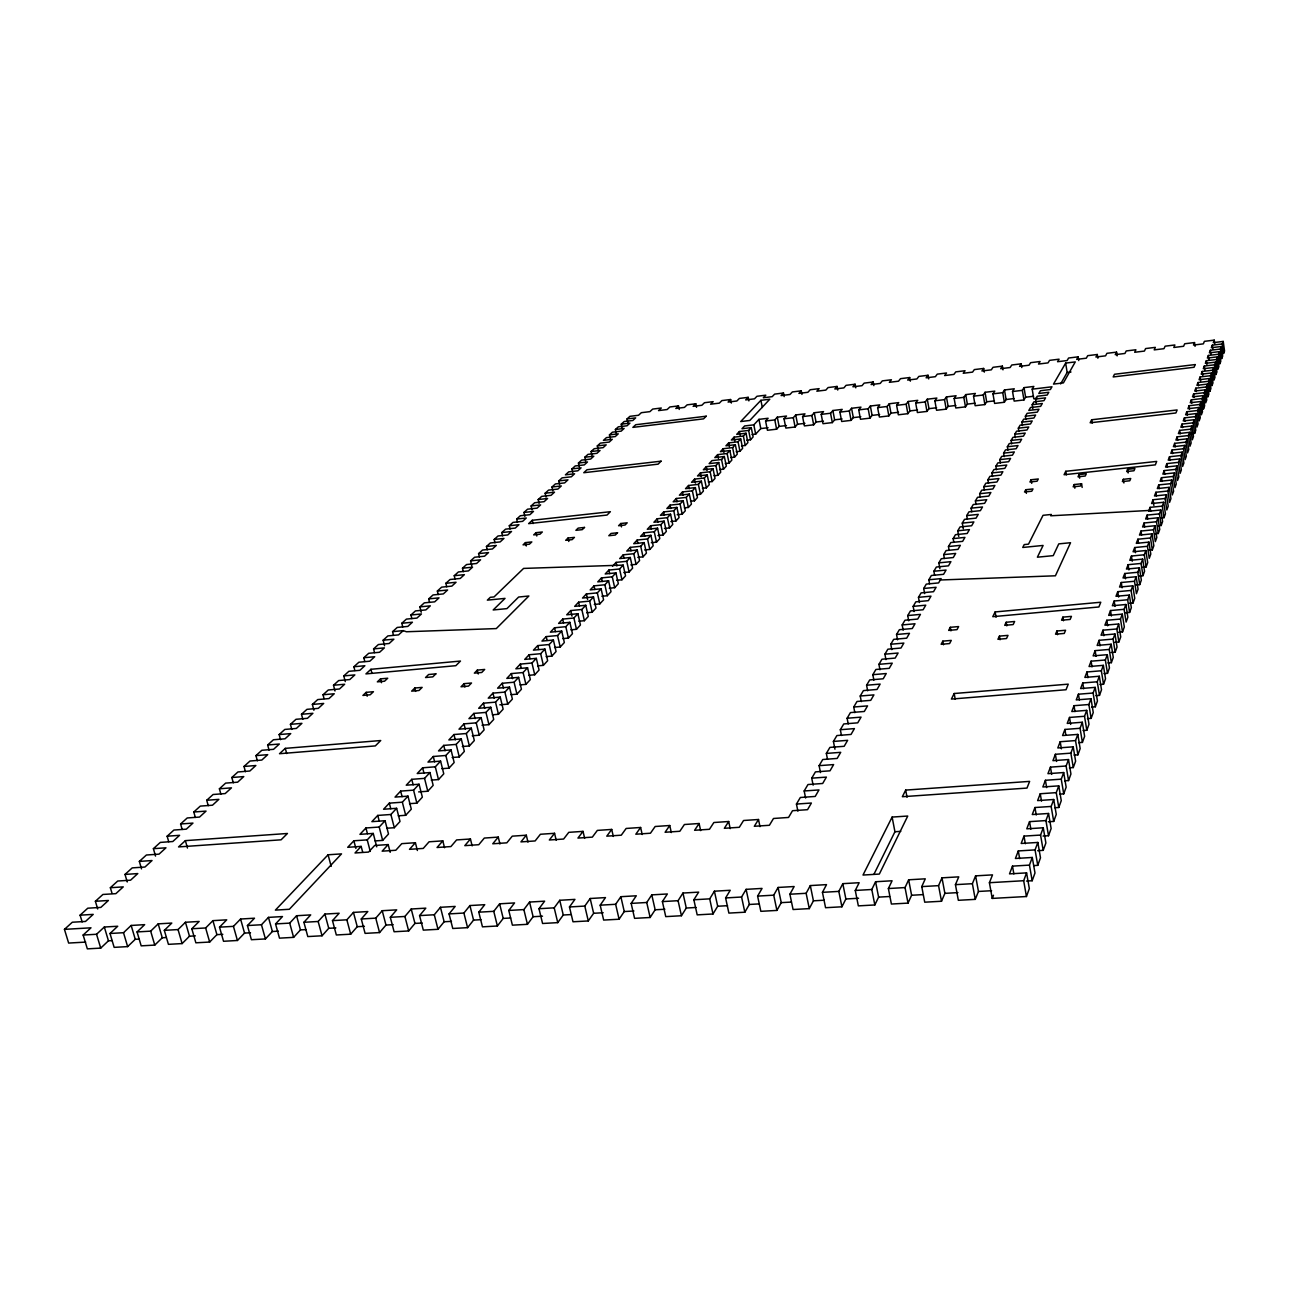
<?xml version="1.0" encoding="UTF-8"?>
<svg xmlns="http://www.w3.org/2000/svg" width="1289" height="1289" viewBox="0 0 1289 1289"><rect width="100%" height="100%" fill="white"/><g stroke="black" fill="none" stroke-linecap="round" stroke-linejoin="round"><path stroke-width="1.5" d="M542.508 916.189L533.114 916.721L527.443 924.326L512.394 925.164L508.784 910.453L523.866 909.583L529.553 902.058L544.619 901.172L538.995 908.713L542.572 923.488L557.75 922.634L554.206 907.843L559.748 900.286L574.926 899.384L569.464 906.957L572.993 921.78L588.283 920.942L584.803 906.07L590.169 898.497L605.476 897.595L600.191 905.184L603.655 920.072L619.091 919.218L615.643 904.282L620.847 896.693L636.283 895.791L631.159 903.396L634.575 918.348L650.139 917.494L646.74 902.493L651.783 894.872L667.348 893.97L662.385 901.591L665.752 916.624L681.43 915.738L678.078 900.689L682.961 893.051L698.654 892.133L693.853 899.77L697.188 914.868L712.994 913.982L709.707 898.852L714.412 891.198L730.219 890.28L725.61 897.934L728.881 913.095L744.833 912.209L741.578 897.015L746.105 889.346L762.057 888.411L757.61 896.097L760.848 911.323L776.913 910.421L773.722 895.162L778.073 887.46L794.153 886.526L789.899 894.228L793.073 909.518L809.283 908.616L806.141 893.293L810.314 885.575L826.523 884.625L822.446 892.342L825.572 907.714L841.91 906.795L838.833 891.392L842.813 883.658L859.167 882.707L855.268 890.457L858.345 905.877L874.828 904.959L871.799 889.491L875.585 881.74L892.085 880.774L888.379 888.54L891.392 904.04L908.02 903.106L905.039 887.573L908.648 879.791L925.276 878.824L921.764 886.606L924.729 902.187L941.502 901.253L938.569 885.64L941.985 877.841L958.758 876.858L955.439 884.657L958.339 900.302L975.257 899.368L972.389 883.69L975.596 875.859L992.514 874.877L989.404 882.707L992.24 898.417L1026.447 896.516L1029.331 888.572L1026.576 872.879L1009.513 873.878L1012.477 866.127L1029.444 865.112L1032.28 857.459L1015.41 858.49L1018.31 850.933L1035.067 849.902L1037.838 842.442L1021.178 843.473L1023.998 836.11L1040.561 835.063L1043.268 827.78L1026.785 828.827L1029.54 821.641L1045.927 820.577L1048.553 813.472L1032.263 814.535L1034.954 807.526L1051.147 806.447L1053.725 799.502L1037.613 800.598L1040.255 793.75L1056.255 792.638L1058.768 785.871L1042.849 786.967L1045.411 780.28L1061.25 779.168L1063.699 772.546L1047.941 773.674L1050.454 767.132L1066.116 766.004L1068.517 759.543L1052.936 760.671L1055.385 754.291L1070.869 753.147L1073.221 746.83L1057.802 747.974L1060.203 741.723L1075.525 740.579L1077.813 734.408L1062.571 735.552L1064.907 729.445L1080.069 728.285L1082.309 722.243L1067.228 723.419L1069.516 717.441L1084.516 716.281L1086.708 710.368L1071.787 711.544L1074.027 705.695L1088.867 704.519L1091.01 698.751L1076.234 699.927L1078.426 694.207L1093.12 693.031L1095.215 687.375L1080.601 688.568L1082.744 682.977L1097.277 681.784L1099.324 676.242L1084.855 677.434L1086.965 671.972L1101.354 670.763L1103.368 665.35L1089.044 666.542L1091.09 661.193L1105.35 659.984L1107.315 654.683L1093.12 655.892L1095.134 650.639L1109.249 649.43L1111.182 644.226L1097.132 645.451L1099.098 640.311L1113.084 639.086L1114.969 633.995L1101.064 635.219L1102.981 630.176L1116.822 628.968L1118.675 623.973L1104.899 625.197L1106.8 620.267L1120.495 619.042L1122.3 614.144L1108.669 615.369L1110.522 610.535L1124.105 609.31L1125.877 604.509L1112.359 605.749L1114.179 601.012L1127.633 599.772L1129.357 595.083L1115.984 596.308L1117.756 591.667L1131.081 590.426L1132.789 585.818L1119.529 587.059L1121.285 582.499L1134.481 581.258L1136.141 576.747L1123.009 577.988L1124.733 573.508L1137.8 572.268L1139.444 567.837L1126.425 569.077L1128.117 564.695L1141.071 563.438L1142.682 559.104L1129.776 560.344L1131.436 556.042L1144.278 554.786L1145.857 550.532L1133.063 551.773L1134.691 547.551L1147.419 546.294L1148.966 542.105L1136.286 543.362L1137.881 539.221L1150.497 537.964L1152.012 533.855L1139.46 535.096L1141.023 531.036L1153.526 529.779L1155.025 525.735L1142.57 526.992L1144.1 522.996L1156.491 521.739L1157.957 517.775L1145.631 519.032L1147.129 515.101L1159.423 513.86L1160.857 509.961L1148.628 511.217L1150.094 507.35L1162.291 506.11L1163.693 502.275L1151.576 503.532L1153.027 499.745L1165.095 498.489L1166.497 494.734L1154.461 495.991L1155.895 492.269L1167.866 491.012L1169.236 487.323L1157.313 488.579L1158.714 484.922L1170.589 483.665L1171.927 480.024L1160.1 481.28L1161.486 477.687L1173.264 476.431L1174.585 472.87L1162.855 474.126L1164.209 470.582L1175.89 469.341L1177.179 465.828L1165.546 467.085L1166.883 463.605L1178.468 462.348L1179.741 458.9L1168.205 460.157L1169.51 456.741L1181.014 455.484L1182.271 452.101L1170.815 453.357L1172.104 449.99L1183.511 448.749L1184.736 445.414L1173.377 446.655L1174.65 443.352L1185.961 442.111L1187.185 438.824L1175.906 440.081L1177.163 436.826L1188.377 435.569L1189.57 432.347L1178.388 433.603L1179.628 430.397L1190.762 429.156L1191.938 425.982L1180.837 427.223L1182.045 424.081L1193.098 422.824L1194.259 419.715L1183.238 420.955L1184.43 417.862L1195.402 416.605L1196.53 413.543L1185.606 414.784L1186.782 411.739L1197.658 410.498L1198.786 407.469L1187.942 408.71L1189.086 405.713L1199.898 404.472L1200.994 401.491L1190.23 402.732L1191.374 399.783L1202.089 398.543L1203.169 395.61L1192.486 396.851L1193.614 393.935L1204.248 392.694L1205.312 389.81L1194.71 391.05L1195.821 388.182L1206.375 386.942L1207.422 384.106L1196.901 385.347L1197.98 382.527L1208.47 381.286L1209.501 378.483L1199.06 379.723L1200.123 376.952L1210.532 375.711L1211.547 372.956L1201.187 374.181L1202.234 371.458L1212.562 370.217L1213.561 367.51L1203.282 368.735L1204.313 366.044L1214.56 364.803L1215.559 362.128L1205.344 363.353L1206.359 360.711L1216.542 359.486L1217.509 356.844L1207.374 358.068L1208.373 355.458L1218.476 354.233L1219.442 351.623L1209.372 352.848L1210.355 350.27L1220.393 349.045L1221.344 346.499L1211.338 347.708L1212.321 345.162L1222.278 343.954L1223.213 341.424L1213.287 342.648L1214.238 340.135L1204.377 341.343L1203.378 343.857L1193.485 345.065L1194.516 342.568L1184.688 343.76L1183.624 346.274L1173.796 347.482L1174.891 344.969L1165.111 346.177L1163.983 348.691L1154.187 349.883L1155.347 347.369L1145.615 348.562L1144.423 351.075L1134.674 352.268L1135.915 349.754L1126.215 350.946L1124.959 353.46L1115.259 354.652L1116.564 352.139L1106.913 353.315L1105.591 355.828L1095.94 357.021L1097.293 354.491L1087.707 355.667L1086.305 358.197L1076.702 359.373L1078.136 356.844L1068.581 358.02L1067.131 360.549L1057.576 361.71L1059.059 359.196L1049.552 360.356L1048.038 362.886L1038.531 364.046L1040.078 361.516L1030.62 362.676L1029.041 365.206L1019.567 366.366L1021.178 363.836L1011.768 364.996L1010.125 367.526L1000.699 368.686L1002.375 366.14L993.013 367.301L991.305 369.83L981.928 370.974L983.668 368.445L974.339 369.589L972.567 372.118L963.237 373.262L965.042 370.733L955.761 371.877L953.924 374.406L944.644 375.55L946.497 373.004L937.264 374.148L935.379 376.678L926.13 377.806L928.048 375.276L928.692 378.934M1026.527 881.064L1032.183 880.741L1034.986 872.991L1032.28 857.459M1034.036 865.58L1037.758 865.354L1040.497 857.813L1037.838 842.442M1037.693 850.692L1043.204 850.353L1045.878 842.99L1043.268 827.78M1043.075 836.062L1048.521 835.723L1051.131 828.521L1048.553 813.472M1048.328 821.786L1053.709 821.431L1056.255 814.406L1053.725 799.502M1054.789 807.752L1058.785 807.478L1061.266 800.63L1058.768 785.871M1059.767 794.121L1063.731 793.863L1066.148 787.16L1063.699 772.546M1064.65 780.828L1068.549 780.554L1070.933 774.012L1068.517 759.543M1069.419 767.825L1073.286 767.551L1075.606 761.154L1073.221 746.83M1074.075 755.112L1077.894 754.838L1080.166 748.587L1077.813 734.408M1078.619 742.69L1082.406 742.416L1084.629 736.309L1082.309 722.243M1083.066 730.557L1086.82 730.267L1088.979 724.289L1086.708 710.368M1087.433 718.666L1091.139 718.376L1093.249 712.543L1091.01 698.751M1091.686 707.049L1095.36 706.759L1097.438 701.039L1095.215 687.375M1095.859 695.673L1099.485 695.383L1101.515 689.776L1099.324 676.242M1099.936 684.54L1103.529 684.233L1105.527 678.755L1103.368 665.35M1103.932 673.631L1107.493 673.341L1109.442 667.976L1107.315 654.683M1107.847 662.949L1111.36 662.659L1113.277 657.406L1111.182 644.226M1111.182 652.54L1115.162 652.202L1117.031 647.046L1114.969 633.995M1114.937 642.293L1118.884 641.954L1120.721 636.911L1118.675 623.973M1118.626 632.255L1122.526 631.916L1124.33 626.97L1122.3 614.144M1125.764 612.774L1129.599 612.436L1131.339 607.683L1129.357 595.083M1129.245 603.316L1133.047 602.978L1134.739 598.322L1132.789 585.818M1135.98 584.948L1139.718 584.61L1141.345 580.131L1139.444 567.837M1139.25 576.038L1142.956 575.684L1144.551 571.285L1142.682 559.104M1142.473 567.273L1146.13 566.918L1147.693 562.616L1145.857 550.532M1148.708 550.258L1152.318 549.904L1153.832 545.746L1152.012 533.855M1154.735 533.839L1158.279 533.485L1159.729 529.473L1157.957 517.775M1157.667 525.864L1161.18 525.509L1162.597 521.562L1160.857 509.961M1160.551 518.017L1164.015 517.662L1165.433 513.795L1163.693 502.275M1190.939 433.797L1194.629 433.378L1195.773 430.22L1194.259 419.715M1199.978 409.209L1203.555 408.79L1204.635 405.826L1203.169 395.61M1206.407 391.743L1209.904 391.324L1210.919 388.505L1209.501 378.483M1026.447 896.516L1023.675 880.725L1026.576 872.879M992.24 898.417L993.481 895.243M975.257 899.368L978.448 891.456L975.596 875.859M1056.899 631.014L1055.53 634.204L1064.247 633.431L1065.584 630.257L1056.899 631.014L1057.512 634.687M1062.877 617.141L1061.54 620.218L1070.144 619.445L1071.449 616.368L1062.877 617.141L1063.473 620.766M941.502 901.253L944.885 893.358L941.985 877.841M1123.331 479.299L1122.365 481.57L1129.792 480.781L1130.743 478.509L1123.331 479.299L1123.911 482.988M1127.601 469.325L1126.65 471.548L1133.998 470.759L1134.932 468.535L1127.601 469.325L1128.165 472.982M908.02 903.106L911.597 895.259L908.648 879.791M1081.568 483.762L1080.488 486.034L1073.141 486.823L1074.253 484.535L1081.568 483.762L1082.164 487.435M874.828 904.959L878.599 897.128L875.585 881.74M1079.07 474.578L1077.991 476.801L1085.257 476.012L1086.321 473.788L1079.07 474.578L1079.65 478.203M999.458 636.122L997.912 639.296L1006.5 638.538L1008.014 635.364L999.458 636.122L1000.087 639.763M1006.193 622.265L1004.695 625.342L1013.17 624.585L1014.636 621.491L1006.193 622.265L1006.806 625.858M873.91 874.345L894.937 831.743L892.117 817.081L907.746 816.034L879.34 874.071L863.002 875.054L892.117 817.081M905.684 790.093L902.348 796.715L1026.979 788.078L1029.637 781.392L905.684 790.093L907.037 797.279M954.182 693.514L951.395 699.073L1066.035 689.744L1068.243 684.153L954.182 693.514L955.213 699.234M995.14 611.937L992.772 616.674L1098.889 606.974L1100.774 602.237L995.14 611.937L996.075 617.27M1065.777 471.291L1064.053 474.739L1155.331 464.862L1156.7 461.414L1065.777 471.291L1066.357 474.9M1091.67 419.763L1090.14 422.792L1175.922 412.979L1177.131 409.95L1091.67 419.763L1092.202 423.163M841.91 906.795L845.874 898.981L842.813 883.658M809.283 908.616L813.423 900.818L810.314 885.575M1025.754 489.723L1024.529 491.995L1031.78 491.222L1032.988 488.95L1025.754 489.723L1026.366 493.381M1031.119 479.75L1029.927 481.973L1037.097 481.2L1038.273 478.976L1031.119 479.75L1031.716 483.359M942.839 641.149L941.115 644.307L949.59 643.565L951.282 640.391L942.839 641.149L943.484 644.758M950.299 627.308L948.64 630.402L957.002 629.644L958.629 626.567L950.299 627.308L950.944 630.885M776.913 910.421L781.247 902.638L778.073 887.46M1060.654 383.913L1067.147 372.457L1065.665 363.079L1075.268 361.919L1063.393 382.914L1053.516 384.09L1065.665 363.079M744.833 912.209L749.328 904.459L746.105 889.346M797.907 811.184L796.441 804.062L800.34 797.488L815.212 796.441L818.966 789.931L804.175 790.979L805.609 798.02M804.175 790.979L807.977 784.534L822.688 783.486L826.378 777.106L811.732 778.169L813.133 785.162M811.732 778.169L815.438 771.885L830.019 770.822L833.612 764.586L819.111 765.666L820.497 772.578M819.111 765.666L822.753 759.511L837.173 758.431L840.702 752.341L826.346 753.421L827.506 759.302M826.346 753.421L829.907 747.394L844.182 746.299L847.63 740.337L833.419 741.433L834.95 749.199M833.419 741.433L836.899 735.552L851.03 734.44L854.414 728.607L840.331 729.719L841.475 735.487M840.331 729.719L843.747 723.951L857.749 722.839L861.036 717.135L847.115 718.247L848.226 723.967M847.115 718.247L850.434 712.591L864.307 711.48L867.545 705.889L853.737 707.017L854.833 712.672M853.737 707.017L857.008 701.474L870.736 700.346L873.91 694.884L860.23 696.012L861.326 701.619M860.23 696.012L863.437 690.598L877.036 689.454L880.129 684.088L866.595 685.232L867.658 690.791M866.595 685.232L869.721 679.931L883.207 678.787L886.236 673.535L872.83 674.679L873.878 680.189M872.83 674.679L875.892 669.474L889.249 668.33L892.23 663.174L878.937 664.334L879.968 669.797M878.937 664.334L881.95 659.227L895.178 658.083L898.095 653.024L884.915 654.184L885.946 659.614M884.915 654.184L887.863 649.189L900.979 648.029L903.831 643.082L890.796 644.242L891.795 649.624M890.796 644.242L893.68 639.344L906.666 638.184L909.47 633.334L896.548 634.494L897.547 639.827M896.548 634.494L899.384 629.693L912.258 628.533L914.997 623.763L902.187 624.939L903.17 630.224M902.187 624.939L904.975 620.235L917.72 619.058L920.427 614.386L907.73 615.562L908.697 620.799M907.73 615.562L910.453 610.938L923.101 609.761L925.744 605.186L913.16 606.362L914.11 611.566M913.16 606.362L915.835 601.834L928.37 600.658L930.964 596.163L918.477 597.339L919.428 602.495M918.477 597.339L921.103 592.892L933.526 591.699L936.088 587.301L923.714 588.477L924.648 593.584M923.714 588.477L926.292 584.11L938.601 582.918L941.115 578.6L928.837 579.776L929.562 583.724M928.837 579.776L931.367 575.49L943.58 574.314L946.045 570.06L933.881 571.253L934.589 575.152M933.881 571.253L936.362 567.031L948.478 565.839L950.895 561.666L938.827 562.858L939.874 568.691M938.827 562.858L941.276 558.733L953.28 557.541L955.648 553.432L943.693 554.624L944.386 558.475M943.693 554.624L946.094 550.564L958.001 549.372L960.321 545.344L948.462 546.552L949.139 550.371M948.462 546.552L950.815 542.556L962.625 541.364L964.913 537.4L953.151 538.609L953.828 542.395M953.151 538.609L955.471 534.677L967.185 533.485L969.425 529.602L957.759 530.794L958.758 536.433M957.759 530.794L960.031 526.943L971.648 525.751L973.856 521.932L962.287 523.125L963.27 528.732M962.287 523.125L964.526 519.338L976.047 518.146L978.222 514.392L966.734 515.584L967.394 519.29M966.734 515.584L968.941 511.862L980.365 510.67L982.492 506.98L971.116 508.172L971.761 511.846M971.116 508.172L973.276 504.515L984.619 503.322L986.713 499.697L975.419 500.889L976.047 504.531M975.419 500.889L977.545 497.296L988.792 496.088L990.854 492.527L979.64 493.719L980.268 497.345M979.64 493.719L981.735 490.191L992.901 488.982L994.915 485.486L983.797 486.678L984.425 490.271M983.797 486.678L985.859 483.198L996.929 482.005L998.927 478.557L987.89 479.75L988.502 483.327M987.89 479.75L989.92 476.334L1000.909 475.125L1002.858 471.742L991.918 472.934L992.514 476.479M991.918 472.934L993.9 469.567L1004.808 468.374L1006.741 465.039L995.881 466.231L996.478 469.744M995.881 466.231L997.831 462.912L1008.659 461.72L1010.56 458.433L999.765 459.625L1000.361 463.122M999.765 459.625L1001.698 456.37L1012.445 455.178L1014.314 451.94L1003.599 453.132L1004.195 456.612M1003.599 453.132L1005.501 449.925L1016.167 448.733L1018.004 445.559L1007.37 446.751L1007.95 450.183M1007.37 446.751L1009.239 443.593L1019.825 442.401L1021.629 439.259L1011.092 440.451L1011.656 443.867M1011.092 440.451L1012.928 437.342L1023.434 436.149L1025.206 433.072L1014.749 434.264L1015.313 437.664M1014.749 434.264L1016.554 431.203L1026.979 430.01L1028.735 426.981L1018.342 428.174L1018.906 431.541M1018.342 428.174L1020.131 425.161L1030.475 423.968L1032.199 420.971L1021.887 422.164L1022.451 425.515M1021.887 422.164L1023.643 419.199L1033.923 418.007L1035.615 415.058L1025.383 416.25L1025.931 419.57M1025.383 416.25L1027.107 413.334L1037.307 412.142L1038.982 409.241L1028.815 410.434L1030.523 407.55L1040.642 406.357L1042.302 403.505L1032.199 404.698L1032.843 408.629M1032.199 404.698L1033.875 401.862L1043.945 400.67L1045.572 397.85L1035.534 399.042L1036.179 402.941M1035.534 399.042L1037.194 396.239L1047.184 395.062L1048.779 392.291L1038.821 393.467L1040.449 390.712L1050.374 389.536L1051.953 386.797L1032.199 389.165L1033.778 398.784L1037.726 398.317M1032.199 389.165L1033.842 386.442L1024.03 387.618L1022.354 390.341L1023.949 399.944L1014.153 401.105L1012.542 391.518L1014.25 388.795L1004.485 389.955L1002.761 392.678L1004.357 402.265L994.609 403.425L992.981 393.838L994.754 391.131L985.054 392.291L983.249 395.014L984.877 404.569L975.161 405.713L973.533 396.174L975.354 393.451L965.703 394.611L963.834 397.334L965.477 406.857L955.81 408.001L954.166 398.478L956.067 395.755L946.448 396.915L944.515 399.638L946.174 409.145L936.571 410.273L934.879 400.782L936.845 398.059L927.29 399.203L925.293 401.926L926.968 411.417L917.397 412.544L915.706 403.07L917.736 400.347L908.213 401.491L906.151 404.214L896.628 405.358L898.336 414.8L907.859 413.672L909.905 410.917L917.526 410.015M712.994 913.982L717.683 906.248L714.412 891.198M1023.949 399.944L1025.609 397.205L1024.03 387.618M584.658 838.366L583.031 831.373L577.955 838.076L592.344 837.125L597.339 830.406L611.711 829.423L606.781 836.158L621.282 835.191L626.148 828.456L640.617 827.474L635.831 834.209L650.446 833.226L655.166 826.491L669.748 825.508L665.108 832.259L679.835 831.276L684.395 824.509L699.105 823.51L694.61 830.277L709.449 829.294L713.864 822.511L728.688 821.512L724.354 828.295L739.306 827.296L743.56 820.497L758.496 819.498L754.323 826.281L769.388 825.282L773.497 818.483L788.546 817.452L792.509 810.717L807.542 809.685L811.393 803.031L796.441 804.062M681.43 915.738L686.28 908.036L682.961 893.051M1004.357 402.265L1006.097 399.526L1004.485 389.955M650.139 917.494L655.15 909.792L651.783 894.872M984.877 404.569L986.665 401.814L985.054 392.291M619.091 919.218L624.263 911.549L620.847 896.693M965.477 406.857L967.346 404.118L965.703 394.611M588.283 920.942L593.633 913.289L590.169 898.497M946.174 409.145L948.108 406.389L946.448 396.915M557.75 922.634L563.261 915.013L559.748 900.286M926.968 411.417L928.966 408.661L927.29 399.203M480.958 919.685L473.562 920.104L467.585 927.661L452.761 928.483L449.071 913.901L463.911 913.047L469.921 905.555L484.745 904.685L478.799 912.193L482.457 926.839L497.393 926.001L503.209 918.413L510.67 917.994M879.63 414.51L872.089 415.396L869.914 418.152L860.488 419.263L858.732 409.87L868.174 408.758L870.365 406.019L879.791 404.891L877.632 407.614L879.372 417.04L888.846 415.912L890.957 413.157L898.53 412.271M508.784 910.453L514.553 902.928L499.616 903.815L493.768 911.323L478.799 912.193M896.628 405.358L898.723 402.619L889.249 403.763L887.122 406.486L877.632 407.614M556.203 840.251L554.56 833.306L549.34 839.993L563.615 839.042L568.771 832.34L583.031 831.373M910.34 381.173L909.68 377.532L907.698 380.078L916.898 378.95L918.848 376.404L928.048 375.276M527.974 842.136L526.315 835.208L520.949 841.894L535.128 840.944L540.413 834.257L554.56 833.306M449.071 913.901L455.162 906.425L440.451 907.295L434.296 914.755L419.57 915.609L423.308 930.126L438.002 929.305L444.141 921.764L451.472 921.345M858.732 409.87L860.955 407.147L851.562 408.275L849.322 410.998L839.929 412.126L841.685 421.487L851.078 420.375L853.318 417.62L860.81 416.734M499.955 844.005L498.263 837.109L492.769 843.779L506.835 842.829L512.265 836.158L526.315 835.208M873.878 385.637L873.201 382.011L871.106 384.557L880.226 383.429L882.288 380.883L891.408 379.772L889.362 382.317L898.514 381.19L900.528 378.66L909.68 377.532M419.57 915.609L425.805 908.149L411.223 909.003L404.907 916.463L390.309 917.301L394.096 931.754L408.677 930.948L414.945 923.423L422.228 923.005M839.929 412.126L842.2 409.386L832.855 410.514L830.551 413.237L821.206 414.365L822.994 423.694L832.323 422.599L834.628 419.843L842.088 418.957M472.145 845.874L470.437 838.994L464.813 845.648L478.767 844.714L484.326 838.059L498.263 837.109M855.767 387.844L855.09 384.235L852.931 386.781L862.019 385.669L864.146 383.123L873.201 382.011M364.416 926.292L357.246 926.694L350.689 934.187L336.332 934.976L332.481 920.636L346.854 919.814L353.444 912.403L367.8 911.549L361.274 918.976L365.093 933.381L379.562 932.575L385.975 925.067L393.209 924.648M804.916 423.356L797.537 424.226L795.104 426.997L785.855 428.093L784.034 418.796L793.299 417.684L795.732 414.961L804.981 413.85L802.58 416.589L804.384 425.902L813.681 424.806L816.034 422.035L823.462 421.165M390.309 917.301L396.69 909.857L382.221 910.711L375.76 918.139L361.274 918.976M821.206 414.365L823.542 411.626L814.245 412.738L811.877 415.477L802.58 416.589M444.528 847.711L442.804 840.863L437.052 847.501L450.908 846.567L456.596 839.929L470.437 838.994M837.737 390.051L837.06 386.442L834.853 388.988L843.892 387.892L846.067 385.33L855.09 384.235M417.378 850.514L415.396 842.716L409.499 849.338L423.259 848.42L429.076 841.798L442.804 840.863M305.751 929.611L300.45 929.917L293.618 937.361L279.487 938.15L275.556 923.923L289.703 923.117L296.567 915.738L310.697 914.9L303.898 922.296L307.797 936.571L322.041 935.782L328.743 928.306L335.849 927.903M746.814 440.21L750.52 439.775L753.114 436.939L751.245 427.626L742.013 428.721L744.623 425.95L753.823 424.854L758.947 419.36L768.115 418.264L765.585 421.004L767.422 430.268L776.623 429.189L779.104 426.417L786.467 425.547M332.481 920.636L339.136 913.24L324.892 914.078L318.157 921.474L303.898 922.296M784.034 418.796L786.499 416.057L777.299 417.169L774.802 419.908L765.585 421.004M390.196 852.335L388.182 844.569L382.156 851.175L395.804 850.257L401.765 843.651L415.396 842.716M801.951 394.418L801.259 390.841L798.938 393.387L807.881 392.291L810.185 389.745L819.127 388.65L816.855 391.195L825.846 390.1L828.086 387.554L837.06 386.442M375.099 840.911L382.656 840.396L388.505 834.015L385.073 820.722L371.877 821.657L377.758 815.421L390.889 814.487L396.641 808.3L400.025 821.48L394.305 827.715L386.813 828.231M398.269 815.824L405.697 815.293L411.304 809.186L407.985 796.135L395.03 797.101L400.653 791.108L413.56 790.141L419.07 784.228L422.357 797.166L416.863 803.144L409.499 803.675M418.667 791.913L427.787 791.237L433.168 785.372L429.946 772.546L417.217 773.529L422.631 767.793L435.295 766.81L440.596 761.122L443.77 773.835L438.502 779.571L431.267 780.119M441.821 768.695L448.991 768.147L454.163 762.524L451.037 749.908L438.534 750.907L443.722 745.396L456.177 744.398L461.269 738.935L464.346 751.423L459.271 756.949L452.165 757.513M462.316 746.524L469.357 745.96L474.32 740.563L471.291 728.156L458.997 729.171L463.992 723.87L476.237 722.855L481.135 717.602L484.116 729.896L479.25 735.197L472.257 735.777M482.005 725.224L488.934 724.644L493.719 719.439L490.771 707.258L478.686 708.289L483.488 703.182L495.524 702.151L500.229 697.091L503.129 709.192L498.44 714.283L492.43 714.799M499.826 704.809L507.769 704.132L512.378 699.121L509.509 687.134L497.618 688.181L502.243 683.267L514.085 682.219L518.629 677.353L521.433 689.244L516.921 694.159L511.008 694.674M520.047 684.894L525.912 684.378L530.343 679.561L527.555 667.766L515.858 668.814L520.321 664.093L531.97 663.029L536.337 658.341L539.076 670.038L534.726 674.775L528.909 675.291M537.61 665.881L543.378 665.35L547.648 660.709L544.941 649.092L533.437 650.155L537.722 645.596L549.195 644.532L553.4 640.021L556.075 651.541L551.869 656.101L546.149 656.617M554.544 647.529L560.216 647.014L564.34 642.534L561.714 631.094L550.371 632.174L554.528 627.775L565.807 626.696L569.867 622.345L572.461 633.672L568.417 638.087L562.777 638.619M570.882 629.838L576.473 629.322L580.437 624.988L577.891 613.725L566.725 614.805L570.721 610.567L581.838 609.488L585.77 605.282L588.283 616.448L584.384 620.702L578.825 621.234M586.64 612.758L592.15 612.227L596.001 608.054L593.504 596.968L582.515 598.048L586.382 593.955L597.323 592.876L601.109 588.799L603.574 599.804L599.804 603.913L594.326 604.444M601.882 596.275L607.312 595.727L611.018 591.699L608.585 580.775L597.758 581.871L601.496 577.907L612.275 576.811L615.933 572.88L618.333 583.724L614.692 587.687L609.31 588.235M616.609 580.324L621.959 579.776L625.536 575.877L623.167 565.114L523.592 568.417L494.058 596.92L490.319 597.306L487.355 600.142L505.03 598.386L493.188 609.971L506.931 608.617L518.645 597.033L528.877 596.001L496.297 628.581L406.438 631.755L403.231 630.627L392.581 631.658L393.499 635.316M623.779 572.542L629.096 572.01L632.609 568.175L630.273 557.493L619.687 558.588L623.248 554.818L633.785 553.722L637.265 549.984L639.586 560.586L636.105 564.356L630.837 564.904M637.781 557.38L643.018 556.832L646.433 553.126L644.146 542.605L633.721 543.7L637.153 540.043L647.545 538.947L650.913 535.338L653.169 545.779L649.817 549.436L644.629 549.984M651.348 542.701L656.504 542.153L659.807 538.56L657.583 528.184L647.287 529.28L650.623 525.751L660.87 524.655L664.125 521.143L666.332 531.455L663.078 534.999L657.954 535.531M664.463 528.49L669.555 527.942L672.745 524.462L670.57 514.23L660.435 515.326L663.658 511.91L673.76 510.798L676.918 507.415L679.077 517.566L675.919 520.998L670.876 521.546M677.192 514.714L682.203 514.166L685.297 510.798L683.17 500.696L673.18 501.808L676.306 498.489L686.264 497.393L689.325 494.09L691.436 504.112L688.374 507.447L684.395 507.882M690.501 501.26L694.465 500.825L697.462 497.538L695.383 487.596L685.522 488.692L688.552 485.486L698.38 484.374L701.361 481.184L703.407 491.077L700.443 494.299L696.527 494.734M702.441 488.305L706.356 487.87L709.256 484.696L707.226 474.884L697.51 475.979L700.443 472.854L710.142 471.758L713.026 468.664L715.024 478.412L712.156 481.538L708.289 481.973M714.042 475.738L717.876 475.303L720.712 472.225L718.73 462.542L709.127 463.637L711.979 460.608L721.55 459.512L724.337 456.499L726.303 466.135L723.516 469.164L719.697 469.599M725.288 463.557L729.075 463.122L731.83 460.125L729.88 450.554L720.406 451.666L723.177 448.717L732.619 447.621L735.342 444.705L737.26 454.195L734.553 457.144L730.782 457.579M736.196 451.714L739.95 451.279L742.625 448.363L740.724 438.937L731.362 440.032L734.053 437.164L743.382 436.069L746.025 433.233L747.91 442.61L745.268 445.478L741.546 445.913M752.003 434.57L755.676 434.135L760.784 428.593L768.099 427.722M362.692 852.19L361.162 846.39L355.023 852.98L368.573 852.077L374.648 845.487L388.182 844.569M361.162 846.39L347.724 847.308L353.863 840.782L367.236 839.88L373.246 833.419L376.742 846.841M373.246 833.419L359.937 834.337L365.947 827.973L379.192 827.039L385.073 820.722M396.641 808.3L383.574 809.25L389.326 803.144L402.345 802.193L407.985 796.135M419.07 784.228L406.244 785.194L411.755 779.329L424.548 778.363L429.946 772.546M440.596 761.122L427.98 762.105L433.281 756.482L445.849 755.483L451.037 749.908M461.269 738.935L448.862 739.934L453.954 734.537L466.312 733.522L471.291 728.156M481.135 717.602L468.938 718.634L473.836 713.429L485.969 712.398L490.771 707.258M500.229 697.091L488.241 698.139L492.962 693.128L504.901 692.096L509.509 687.134M518.629 677.353L506.819 678.401L511.362 673.583L523.108 672.536L527.555 667.766M536.337 658.341L524.72 659.404L529.102 654.764L540.655 653.7L544.941 649.092M553.4 640.021L541.976 641.084L546.198 636.605L557.573 635.541L561.714 631.094M569.867 622.345L558.62 623.409L562.697 619.091L573.895 618.011L577.891 613.725M585.77 605.282L574.685 606.362L578.616 602.189L589.653 601.109L593.504 596.968M601.109 588.799L590.201 589.895L594.003 585.867L604.863 584.771L608.585 580.775M615.933 572.88L605.202 573.976L608.859 570.076L619.574 568.981L623.167 565.114M612.501 566.209L616.11 562.391L626.744 561.295L630.273 557.493M637.265 549.984L626.76 551.08L630.257 547.374L640.73 546.278L644.146 542.605M650.913 535.338L640.552 536.433L643.936 532.84L654.264 531.745L657.583 528.184M664.125 521.143L653.91 522.254L657.197 518.774L667.364 517.679L670.57 514.23M676.918 507.415L666.864 508.511L670.022 505.143L680.06 504.047L683.17 500.696M689.325 494.09L679.4 495.202L682.477 491.931L692.37 490.835L695.383 487.596M701.361 481.184L691.565 482.295L694.545 479.121L704.31 478.026L707.226 474.884M713.026 468.664L703.359 469.76L706.259 466.682L715.878 465.587L718.73 462.542M724.337 456.499L714.815 457.611L717.619 454.63L727.125 453.519L729.88 450.554M735.342 444.705L725.933 445.801L728.656 442.9L738.033 441.805L740.724 438.937M746.025 433.233L736.728 434.329L739.387 431.525L748.635 430.429L751.245 427.626M784.179 396.593L783.486 393.016L781.102 395.578L790.012 394.482L792.364 391.937L801.259 390.841M250.501 932.753L244.539 933.091L237.434 940.487L223.529 941.276L219.517 927.162L233.438 926.356L240.576 919.025L254.497 918.203L247.424 925.55L251.403 939.713L265.421 938.94L272.382 931.512L278.392 931.174M275.556 923.923L282.484 916.56L268.466 917.381L261.458 924.745L247.424 925.55M328.083 854.784L275.395 910.115L289.348 909.277L341.521 853.882L328.083 854.784L331.192 866.401M760.897 400.315L740.692 421.551L749.811 420.456L769.791 399.236L760.897 400.315L762.331 407.501M748.877 400.911L748.168 397.35L745.687 399.912L754.5 398.833L756.965 396.271L765.779 395.191L763.346 397.753L772.208 396.658L774.625 394.112L783.486 393.016M464.072 683.669L461.027 686.763L468.503 686.102L471.516 683.009L464.072 683.669L464.894 687.037M477.333 670.119L474.368 673.132L481.748 672.471L484.68 669.442L477.333 670.119L478.267 674.002M620.766 523.511L618.591 525.735L625.036 525.026L627.195 522.818L620.766 523.511L621.507 526.911M195.348 935.878L189.483 936.217L182.12 943.58L168.424 944.338L164.331 930.352L178.043 929.562L185.455 922.263L199.15 921.458L191.819 928.757L195.864 942.807L209.672 942.05L216.906 934.654L222.82 934.316M219.517 927.162L226.719 919.83L212.911 920.652L205.644 927.967L191.819 928.757M731.346 403.054L730.637 399.509L728.092 402.071L736.873 400.992L739.387 398.43L748.168 397.35M414.8 688.036L411.642 691.13L419.006 690.485L422.148 687.391L414.8 688.036L415.638 691.387M568.014 538.061L565.694 540.317L572.139 539.64L574.443 537.368L568.014 538.061L568.787 541.461M139.115 939.069L135.264 939.294L127.643 946.609L114.157 947.367L110 933.494L123.502 932.704L131.156 925.454L144.658 924.648L137.069 931.931L141.178 945.852L154.777 945.095L162.269 937.764L166.152 937.538M164.331 930.352L171.791 923.069L158.193 923.859L150.668 931.141L137.069 931.931M696.527 407.324L695.802 403.779L693.144 406.341L701.861 405.278L704.471 402.716L713.171 401.652L710.577 404.214L719.326 403.135L721.888 400.589L730.637 399.509M679.239 409.435L678.497 405.906L675.807 408.468L684.459 407.405L687.134 404.843L695.802 403.779M85.67 942.098L68.639 943.065L64.45 929.369L90.987 927.806L83.141 935.041L87.346 948.865L100.719 948.108L108.453 940.809L112.272 940.583M366.189 692.354L362.918 695.432L370.185 694.787L373.439 691.71L366.189 692.354L367.188 696.237M380.545 678.868L377.339 681.865L384.541 681.22L387.715 678.223L380.545 678.868L381.512 682.703M525.477 542.605L523.06 544.86L529.425 544.184L531.825 541.928L525.477 542.605L526.266 546.004M536.031 532.679L533.678 534.887L539.978 534.21L542.331 531.986L536.031 532.679L536.804 536.031M110 933.494L117.718 926.243L104.328 927.017L96.546 934.267L83.141 935.041M185.374 840.637L178.559 846.921L281.083 839.816L287.447 833.484L185.374 840.637L187.485 848.065M285.304 748.361L279.504 753.711L375.325 745.912L380.722 740.531L285.304 748.361L286.69 753.549M370.926 669.297L365.931 673.905L455.839 665.688L460.479 661.064L370.926 669.297L371.893 673.084M532.276 520.273L528.635 523.64L607.006 515.068L610.374 511.701L532.276 520.273L533.05 523.576M403.231 630.627L398.575 634.881L387.892 635.912L383.155 640.198L384.557 645.725M64.45 929.369L72.313 922.231L85.493 921.442L93.211 914.384L80.095 915.174L82.142 921.957M80.095 915.174L87.781 908.197L100.848 907.392L108.405 900.479L95.386 901.285L97.69 908.987M95.386 901.285L102.911 894.469L115.865 893.648L123.261 886.88L110.355 887.718L112.062 893.422M110.355 887.718L117.718 881.031L130.56 880.194L137.794 873.571L125.017 874.425L127.24 881.966M125.017 874.425L132.219 867.884L144.948 867.03L152.021 860.553L139.341 861.406L141.532 868.899M139.341 861.406L146.398 855.01L159.03 854.14L165.959 847.808L153.391 848.678L155.534 856.089M153.391 848.678L160.303 842.41L172.807 841.524L179.59 835.32L167.135 836.207L168.73 841.717M167.135 836.207L173.902 830.052L186.309 829.165L192.963 823.091L180.605 823.977L182.168 829.455M180.605 823.977L187.227 817.967L199.537 817.065L206.047 811.103L193.801 812.006L195.332 817.435M193.801 812.006L200.294 806.108L212.492 805.206L218.872 799.357L206.723 800.276L208.238 805.657M206.723 800.276L213.088 794.507L225.188 793.573L231.456 787.853L219.404 788.787L220.886 794.121M219.404 788.787L225.639 783.116L237.643 782.181L243.766 776.574L231.827 777.509L233.293 782.794M231.827 777.509L237.933 771.966L249.84 771.015L255.85 765.521L244.008 766.456L245.442 771.708M244.008 766.456L250.002 761.026L261.812 760.059L267.709 754.661L255.947 755.628L257.365 760.816M255.947 755.628L261.828 750.279L273.542 749.328L279.326 744.027L267.661 744.994L269.063 750.15M267.661 744.994L273.429 739.757L285.062 738.79L290.734 733.602L279.149 734.569L280.535 739.677M279.149 734.569L284.821 729.429L296.357 728.446L301.916 723.355L290.428 724.337L291.797 729.413M290.428 724.337L296.003 719.294L307.443 718.311L312.905 713.3L301.497 714.283L302.834 719.326M301.497 714.283L306.959 709.337L318.319 708.354L323.684 703.44L312.373 704.438L313.904 710.255M312.373 704.438L317.722 699.573L328.985 698.574L334.254 693.756L323.04 694.755L324.055 698.606M323.04 694.755L328.292 689.986L339.474 688.987L344.646 684.25L333.513 685.249L335.011 690.985M333.513 685.249L338.669 680.56L349.77 679.561L354.846 674.904L343.792 675.919L345.275 681.607M343.792 675.919L348.868 671.311L359.873 670.312L364.868 665.736L353.895 666.751L354.862 670.522M353.895 666.751L358.89 662.224L369.814 661.209L374.712 656.729L363.82 657.744L364.787 661.483M363.82 657.744L368.718 653.297L379.562 652.282L384.38 647.884L373.584 648.899L374.519 652.605M373.584 648.899L378.386 644.532L389.149 643.501L393.886 639.183L383.155 640.198M392.581 631.658L397.238 627.437L407.84 626.406L412.416 622.216L401.846 623.264L402.748 626.889M401.846 623.264L406.406 619.107L416.943 618.076L421.439 613.967L410.949 614.998L411.836 618.591M410.949 614.998L415.445 610.922L425.886 609.89L430.317 605.846L419.892 606.877L421.213 612.227M419.892 606.877L424.307 602.865L434.699 601.834L439.033 597.854L428.689 598.886L429.575 602.43M428.689 598.886L433.04 594.954L443.352 593.907L447.621 589.991L437.358 591.039L438.212 594.551M437.358 591.039L441.628 587.156L451.859 586.108L456.064 582.257L445.865 583.305L446.719 586.801M445.865 583.305L450.07 579.502L460.237 578.455L464.378 574.668L454.244 575.716L455.081 579.18M454.244 575.716L458.385 571.962L468.471 570.898L472.547 567.176L462.493 568.223L463.315 571.672M462.493 568.223L466.57 564.534L476.592 563.486L480.588 559.813L470.598 560.876L471.838 566M470.598 560.876L474.61 557.235L484.567 556.187L488.515 552.578L478.59 553.626L479.395 557.025M478.59 553.626L482.537 550.049L492.414 548.985L496.297 545.44L486.452 546.488L487.242 549.871M486.452 546.488L490.336 542.975L500.148 541.912L503.967 538.415L494.186 539.479L494.976 542.83M494.186 539.479L498.005 535.998L507.769 534.951L511.524 531.503L501.808 532.566L502.581 535.886M501.808 532.566L505.562 529.151L515.262 528.087L518.951 524.704L509.3 525.751L510.073 529.07M509.3 525.751L513.006 522.399L522.641 521.336L526.283 518.001L516.696 519.048L517.453 522.335M516.696 519.048L520.337 515.745L529.908 514.682L533.501 511.395L523.962 512.458L524.865 516.373M523.962 512.458L527.555 509.187L537.062 508.14L540.607 504.901L531.132 505.949L532.035 509.832M531.132 505.949L534.677 502.742L544.119 501.679L547.599 498.489L538.19 499.552L539.076 503.403M538.19 499.552L541.686 496.378L551.064 495.314L554.496 492.172L545.15 493.236L546.02 497.071M545.15 493.236L548.582 490.11L557.895 489.063L561.279 485.953L551.998 487.016L552.868 490.835M551.998 487.016L555.398 483.939L564.646 482.892L567.982 479.83L558.765 480.894L559.619 484.68M558.765 480.894L562.101 477.865L571.301 476.801L574.588 473.788L565.42 474.851L568.707 471.855L577.843 470.807L581.081 467.843L571.978 468.89L572.815 472.628M571.978 468.89L575.216 465.957L584.304 464.894L587.494 461.978L578.439 463.025L579.277 466.747M578.439 463.025L581.645 460.125L590.668 459.061L593.81 456.193L584.819 457.241L585.641 460.93M584.819 457.241L587.977 454.373L596.936 453.325L600.046 450.489L591.103 451.537L591.925 455.21M591.103 451.537L594.213 448.717L603.123 447.654L606.201 444.85L597.306 445.913L598.112 449.555M597.306 445.913L600.384 443.126L609.23 442.079L612.259 439.307L603.429 440.371L606.442 437.616L615.256 436.568L618.237 433.845L609.455 434.892L610.245 438.486M609.455 434.892L612.436 432.186L621.185 431.138L624.118 428.447L615.401 429.495L616.174 433.072M615.401 429.495L618.349 426.82L627.034 425.773L629.934 423.13L621.266 424.178L622.039 427.722M621.266 424.178L624.166 421.535L632.818 420.488L635.67 417.878L627.05 418.925L627.824 422.454M627.05 418.925L629.918 416.331L638.522 415.267L641.342 412.689L649.914 411.642L652.701 409.08L661.273 408.017L658.534 410.595L667.154 409.531L669.877 406.97L678.497 405.906M1067.147 372.457L1070.998 371.989M915.706 403.07L925.293 401.926M934.879 400.782L944.515 399.638M954.166 398.478L963.834 397.334M973.533 396.174L983.249 395.014M992.981 393.838L1002.761 392.678M1012.542 391.518L1022.354 390.341M928.966 408.661L936.604 407.759M948.108 406.389L955.794 405.487M967.346 404.118L975.064 403.199M986.665 401.814L994.431 400.895M1006.097 399.526L1013.895 398.591M1025.609 397.205L1033.456 396.271M1148.902 510.476L1050.728 515.793L1051.389 514.456L1043.027 515.31L1028.525 544.151L1024.207 544.586L1022.741 547.471L1043.107 545.44L1037.387 557.202L1053.242 555.64L1058.768 543.877L1070.547 542.717L1055.417 575.796L940.309 579.986M894.937 831.743L900.785 831.357M538.995 908.713L554.206 907.843M569.464 906.957L584.803 906.07M600.191 905.184L615.643 904.282M631.159 903.396L646.74 902.493M662.385 901.591L678.078 900.689M693.853 899.77L709.707 898.852M725.61 897.934L741.578 897.015M757.61 896.097L773.722 895.162M789.899 894.228L806.141 893.293M822.446 892.342L838.833 891.392M855.268 890.457L871.799 889.491M888.379 888.54L905.039 887.573M921.764 886.606L938.569 885.64M955.439 884.657L972.389 883.69M989.404 882.707L1023.675 880.725M563.261 915.013L570.834 914.578M593.633 913.289L603.188 912.741M624.263 911.549L633.898 911.001M655.15 909.792L664.866 909.244M686.28 908.036L696.076 907.472M717.683 906.248L727.544 905.684M749.328 904.459L759.285 903.895M781.247 902.638L791.285 902.074M813.423 900.818L824.219 900.205M845.874 898.981L858.571 898.256M878.599 897.128L889.571 896.5M911.597 895.259L922.666 894.63M944.885 893.358L957.904 892.616M978.448 891.456L991.579 890.715M96.546 934.267L100.719 948.108M104.328 927.017L108.453 940.809M123.502 932.704L127.643 946.609M131.156 925.454L135.264 939.294M150.668 931.141L154.777 945.095M158.193 923.859L162.269 937.764M178.043 929.562L182.12 943.58M185.455 922.263L189.483 936.217M205.644 927.967L209.672 942.05M212.911 920.652L216.906 934.654M233.438 926.356L237.434 940.487M240.576 919.025L244.539 933.091M261.458 924.745L265.421 938.94M268.466 917.381L272.382 931.512M296.567 915.738L300.45 929.917M289.703 923.117L293.618 937.361M324.892 914.078L328.743 928.306M318.157 921.474L322.041 935.782M346.854 919.814L350.689 934.187M353.444 912.403L357.246 926.694M375.76 918.139L379.562 932.575M353.863 840.782L355.893 848.468M365.947 827.973L367.429 833.677M367.236 839.88L370.265 851.417M382.221 910.711L385.975 925.067M404.907 916.463L408.677 930.948M377.758 815.421L379.224 821.077M379.192 827.039L382.656 840.396M389.326 803.144L390.776 808.751M390.889 814.487L394.305 827.715M411.223 909.003L414.945 923.423M400.653 791.108L402.087 796.666M402.345 802.193L405.697 815.293M411.755 779.329L413.157 784.84M413.56 790.141L416.863 803.144M440.451 907.295L444.141 921.764M434.296 914.755L438.002 929.305M422.631 767.793L424 773.255M424.548 778.363L427.787 791.237M433.281 756.482L434.635 761.896M435.295 766.81L438.502 779.571M469.921 905.555L473.562 920.104M463.911 913.047L467.585 927.661M443.722 745.396L445.059 750.762M445.849 755.483L448.991 768.147M453.954 734.537L455.275 739.854M456.177 744.398L459.271 756.949M493.768 911.323L497.393 926.001M463.992 723.87L465.281 729.155M466.312 733.522L469.357 745.96M499.616 903.815L503.209 918.413M523.866 909.583L527.443 924.326M473.836 713.429L475.109 718.666M476.237 722.855L479.25 735.197M485.969 712.398L488.934 724.644M483.488 703.182L484.745 708.37M529.553 902.058L533.114 916.721M495.524 702.151L498.44 714.283M492.962 693.128L494.186 698.284M504.901 692.096L507.769 704.132M502.243 683.267L503.467 688.374M514.085 682.219L516.921 694.159M511.362 673.583L512.571 678.659M531.97 663.029L534.726 674.775M529.102 654.764L530.005 658.631M523.108 672.536L525.912 684.378M520.321 664.093L521.239 667.992M540.655 653.7L543.378 665.35M537.722 645.596L538.625 649.447M549.195 644.532L551.869 656.101M546.198 636.605L547.084 640.424M565.807 626.696L568.417 638.087M611.711 829.423L613.322 836.448M562.697 619.091L563.551 622.861M557.573 635.541L560.216 647.014M554.528 627.775L555.398 631.562M573.895 618.011L576.473 629.322M570.721 610.567L572.01 616.158M581.838 609.488L584.384 620.702M578.616 602.189L579.454 605.894M597.323 592.876L599.804 603.913M594.003 585.867L594.825 589.508M589.653 601.109L592.15 612.227M640.617 827.474L642.212 834.515M586.382 593.955L587.623 599.466M604.863 584.771L607.312 595.727M601.496 577.907L602.301 581.516M619.574 568.981L621.959 579.776M616.11 562.391L616.899 565.952M669.748 825.508L671.311 832.565M612.275 576.811L614.692 587.687M608.859 570.076L609.665 573.669M630.257 547.374L631.014 550.886M626.744 561.295L629.096 572.01M623.248 554.818L624.021 558.363M640.73 546.278L643.018 556.832M699.105 823.51L700.652 830.615M637.153 540.043L637.91 543.539M633.785 553.722L636.105 564.356M654.264 531.745L656.504 542.153M650.623 525.751L651.364 529.199M647.545 538.947L649.817 549.436M643.936 532.84L644.693 536.305M663.658 511.91L664.383 515.294M728.688 821.512L730.202 828.634M660.87 524.655L663.078 534.999M657.197 518.774L657.922 522.19M673.76 510.798L675.919 520.998M670.022 505.143L670.747 508.511M667.364 517.679L669.555 527.942M686.264 497.393L688.374 507.447M682.477 491.931L683.17 495.25M680.06 504.047L682.203 514.166M676.306 498.489L677.015 501.84M698.38 484.374L700.443 494.299M694.545 479.121L695.367 483.053M692.37 490.835L694.465 500.825M688.552 485.486L689.244 488.773M758.496 819.498L759.994 826.652M710.142 471.758L712.156 481.538M706.259 466.682L707.049 470.566M704.31 478.026L706.356 487.87M700.443 472.854L701.248 476.769M721.55 459.512L723.516 469.164M717.619 454.63L718.408 458.449M715.878 465.587L717.876 475.303M732.619 447.621L734.553 457.144M728.656 442.9L729.429 446.687M727.125 453.519L729.075 463.122M723.177 448.717L723.951 452.52M743.382 436.069L745.268 445.478M739.387 431.525L740.128 435.247M738.033 441.805L739.95 451.279M734.053 437.164L734.827 440.935M753.823 424.854L755.676 434.135M748.635 430.429L750.52 439.775M758.947 419.36L760.784 428.593M777.299 417.169L779.104 426.417M774.802 419.908L776.623 429.189M795.732 414.961L797.537 424.226M793.299 417.684L795.104 426.997M814.245 412.738L816.034 422.035M811.877 415.477L813.681 424.806M832.855 410.514L834.628 419.843M830.551 413.237L832.323 422.599M849.322 410.998L851.078 420.375M851.562 408.275L853.318 417.62M870.365 406.019L872.089 415.396M868.174 408.758L869.914 418.152M889.249 403.763L890.957 413.157M887.122 406.486L888.846 415.912M908.213 401.491L909.905 410.917M906.151 404.214L907.859 413.672M1012.477 866.127L1013.863 873.926M1018.31 850.933L1019.663 858.651M1035.067 849.902L1037.758 865.354M1029.54 821.641L1030.862 829.198M1029.444 865.112L1032.183 880.741M1023.998 836.11L1025.335 843.747M1040.561 835.063L1043.204 850.353M1034.954 807.526L1036.259 815.002M1051.147 806.447L1053.709 821.431M1045.411 780.28L1046.668 787.611M1045.927 820.577L1048.521 835.723M1040.255 793.75L1041.528 801.146M1061.25 779.168L1063.731 793.863M1055.385 754.291L1056.593 761.461M1056.255 792.638L1058.785 807.478M983.668 368.445L984.297 372.134M1050.454 767.132L1051.695 774.383M1070.869 753.147L1073.286 767.551M1064.907 729.445L1065.794 734.73M1002.375 366.14L1003.003 369.846M1066.116 766.004L1068.549 780.554M1060.203 741.723L1061.395 748.845M1021.178 363.836L1021.79 367.542M1080.069 728.285L1082.406 742.416M1074.027 705.695L1074.994 711.625M1075.525 740.579L1077.894 754.838M1069.516 717.441L1070.676 724.418M1088.867 704.519L1091.139 718.376M1082.744 682.977L1083.695 688.793M1084.516 716.281L1086.82 730.267M1078.426 694.207L1079.392 700.088M1095.134 650.639L1096.053 656.294M1097.277 681.784L1099.485 695.383M1091.09 661.193L1092.025 666.896M1093.12 693.031L1095.36 706.759M1086.965 671.972L1087.9 677.724M1102.981 630.176L1103.883 635.735M1105.35 659.984L1107.493 673.341M1074.253 484.535L1074.833 488.209M1099.098 640.311L1100 645.918M1101.354 670.763L1103.529 684.233M1116.822 628.968L1118.884 641.954M1110.522 610.535L1111.392 615.997M1113.084 639.086L1115.162 652.202M1106.8 620.267L1107.67 625.777M1109.249 649.43L1111.36 662.659M1125.877 604.509L1127.859 617.238L1126.103 622.071L1124.105 609.31M1121.285 582.499L1122.107 587.816M1117.756 591.667L1118.61 597.033M1120.495 619.042L1122.526 631.916M1078.136 356.844L1078.732 360.582M1114.179 601.012L1115.033 606.426M1136.141 576.747L1138.074 589.137L1136.415 593.697L1134.481 581.258M1131.436 556.042L1132.225 561.231M1097.293 354.491L1097.89 358.229M1128.117 564.695L1128.922 569.931M1131.081 590.426L1133.047 602.978M1124.733 573.508L1125.555 578.793M1127.633 599.772L1129.599 612.436M1141.023 531.036L1141.619 534.967M1144.278 554.786L1146.13 566.918M1137.881 539.221L1138.493 543.185M1141.071 563.438L1142.956 575.684M1134.691 547.551L1135.48 552.691M1137.8 572.268L1139.718 584.61M1155.025 525.735L1156.797 537.529L1155.315 541.622L1153.526 529.779M1150.094 507.35L1150.69 511.201M1147.129 515.101L1147.726 518.984M1150.497 537.964L1152.318 549.904M1148.966 542.105L1150.787 554.093L1149.256 558.33L1147.419 546.294M1144.1 522.996L1144.696 526.911M1116.564 352.139L1117.128 355.877M1165.095 498.489L1166.819 509.961L1168.205 506.158L1166.497 494.734M1161.486 477.687L1162.034 481.425M1162.291 506.11L1164.015 517.662M1158.714 484.922L1159.278 488.676M1159.423 513.86L1161.18 525.509M1155.895 492.269L1156.459 496.056M1153.027 499.745L1153.881 505.465M1156.491 521.739L1158.279 533.485M1174.585 472.87L1176.229 484.036L1174.924 487.645L1173.264 476.431M1169.51 456.741L1170.058 460.382M1171.927 480.024L1173.602 491.27L1172.265 494.944L1170.589 483.665M1166.883 463.605L1167.431 467.279M1169.236 487.323L1170.928 498.65L1169.574 502.388L1167.866 491.012M1164.209 470.582L1164.757 474.288M1183.511 448.749L1185.107 459.609L1186.331 456.242L1184.736 445.414M1179.628 430.397L1180.144 433.942M1182.271 452.101L1183.866 463.009L1182.625 466.441L1181.014 455.484M1177.163 436.826L1177.679 440.387M1179.741 458.9L1181.369 469.905L1180.096 473.385L1178.468 462.348M1174.65 443.352L1175.181 446.945M1177.179 465.828L1178.823 476.898L1177.534 480.459L1175.89 469.341M1172.104 449.99L1172.636 453.615M1193.098 422.824L1194.629 433.378M1189.086 405.713L1189.586 409.145M1191.938 425.982L1193.469 436.568L1192.309 439.775L1190.762 429.156M1186.782 411.739L1187.282 415.203M1189.57 432.347L1191.133 443.013L1189.94 446.284L1188.377 435.569M1184.43 417.862L1184.945 421.342M1187.185 438.824L1188.748 449.571L1187.54 452.89L1185.961 442.111M1182.045 424.081L1182.561 427.594M1200.123 376.952L1200.704 380.932M1194.516 342.568L1195.064 346.354M1202.089 398.543L1203.555 408.79M1200.994 401.491L1202.476 411.787L1201.38 414.8L1199.898 404.472M1197.98 382.527L1198.464 385.862M1195.821 388.182L1196.305 391.55M1198.786 407.469L1200.268 417.829L1199.157 420.891L1197.658 410.498M1193.614 393.935L1194.097 397.334M1196.53 413.543L1198.045 423.984L1196.917 427.094L1195.402 416.605M1191.374 399.783L1191.858 403.183M1213.561 367.51L1214.963 377.371L1213.964 380.126L1212.562 370.217M1210.355 350.27L1210.903 354.121M1211.547 372.956L1212.965 382.897L1211.95 385.685L1210.532 375.711M1208.373 355.458L1208.921 359.325M1206.359 360.711L1206.907 364.61M1208.47 381.286L1209.904 391.324M1207.422 384.106L1208.856 394.192L1207.809 397.06L1206.375 386.942M1204.313 366.044L1204.877 369.975M1205.312 389.81L1206.762 399.961L1205.698 402.877L1204.248 392.694M1202.234 371.458L1202.798 375.405M1223.213 341.424L1224.55 350.979L1223.615 353.524L1222.278 343.954M1221.344 346.499L1222.681 356.102L1221.746 358.696L1220.393 349.045M1219.442 351.623L1220.796 361.307L1219.845 363.933L1218.476 354.233M1217.509 356.844L1218.878 366.592L1217.912 369.25L1216.542 359.486M1214.238 340.135L1214.786 343.937M1215.559 362.128L1216.945 371.941L1215.946 374.648L1214.56 364.803M1212.321 345.162L1212.852 348.997M1195.145 364.578L1194.081 367.268L1113.164 376.952L1114.502 374.261L1195.145 364.578M617.528 532.76L615.336 535.032L608.811 535.725L611.034 533.453L617.528 532.76M661.096 461.172L658.099 464.153L583.772 472.725L587.011 469.744L661.096 461.172M706.227 416.202L703.552 418.861L632.867 427.384L635.751 424.726L706.227 416.202M435.875 673.857L432.814 676.87L425.531 677.531L428.609 674.518L435.875 673.857M584.513 527.427L582.274 529.65L575.893 530.327L578.165 528.119L584.513 527.427"/></g></svg>
